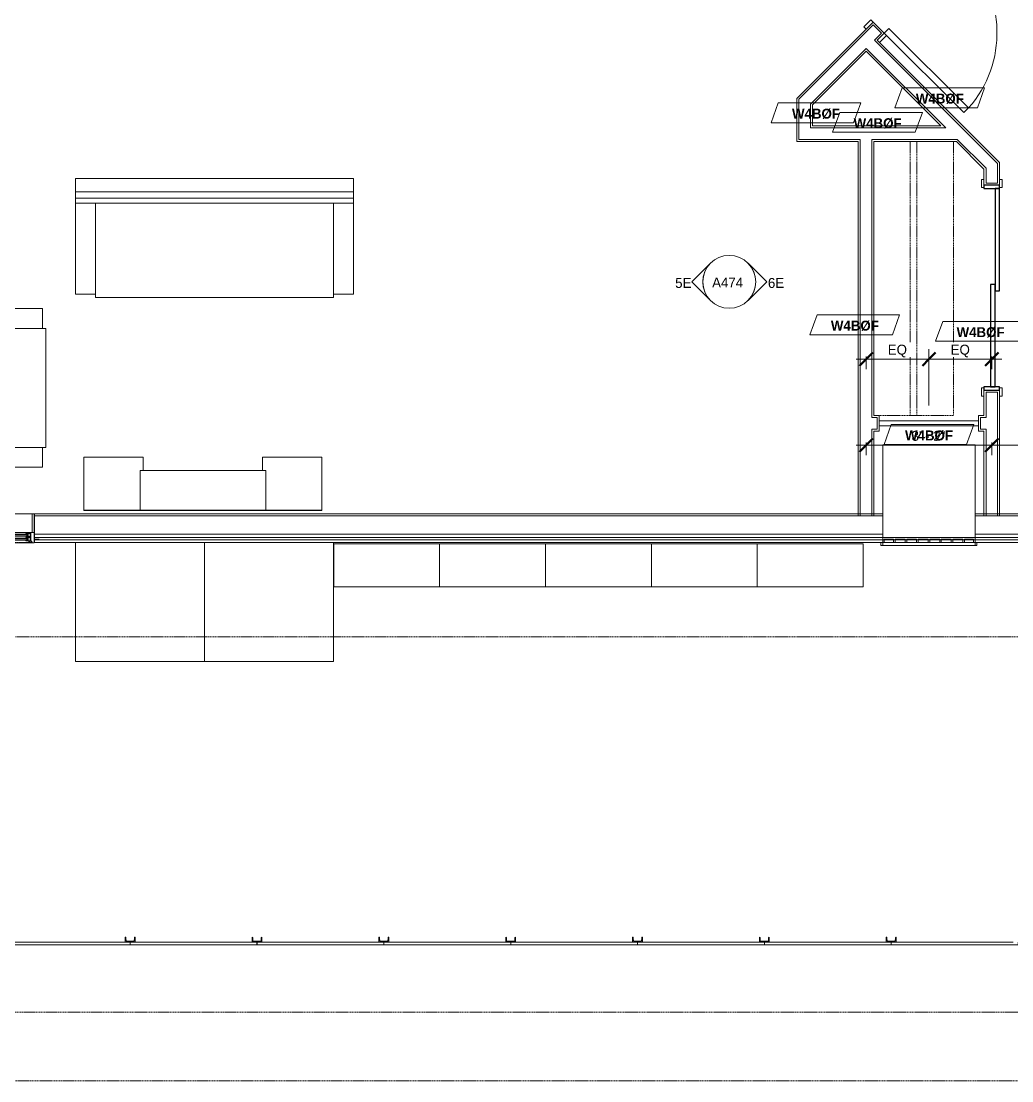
# Model space of a CAD drawing. Header units: inches. Extents: x -4010 to -1814, y 9846 to 12241.
# Drawn here: x -3776.1 to -3476.7, y 9846.3 to 10166.7 of the extents above; entities that cross this region are included whole.
import ezdxf

# ---------------------------------------------------------------- set-up
doc = ezdxf.new("R2010")
doc.units = ezdxf.units.IN
doc.header["$MEASUREMENT"] = 0
for name, pattern in [('Aligning Line 1_8_', [0.25, 0.125, -0.125]), ('Aligning Line 1_8__2_', [0.25, 0.125, -0.125]), ('Dash', [0.25, 0.125, -0.125]), ('Dash_2_', [0.25, 0.125, -0.125])]:
    doc.linetypes.add(name, pattern=pattern)
for name, color, linetype, lineweight in [('0-1', 7, 'Continuous', 5), ('0-2', 7, 'Continuous', 9), ('A-ANNO-DIMS', 211, 'Continuous', 9), ('A-ANNO-DIMS-32', 211, 'Continuous', 9), ('A-DETL-GENF-HDLN-1', 7, 'Dash', 9), ('A-DETL-GENF-HDLN-2', 1, 'Continuous', 18), ('A-DOOR-3', 31, 'Continuous', 9), ('A-DOOR-4', 31, 'Continuous', 30), ('A-DOOR-FRAM-3', 31, 'Continuous', 30), ('A-GENM-1', 7, 'Continuous', 9), ('A-GLAZ', 151, 'Continuous', 18), ('A-GLAZ-1', 10, 'Continuous', 30), ('A-GLAZ-2', 7, 'Continuous', 9), ('A-GLAZ-CURT-1', 7, 'Continuous', 9), ('A-GLAZ-CWMG-1', 7, 'Continuous', 9), ('A-WALL', 113, 'Continuous', 18), ('A-WALL-1', 7, 'Continuous', 9), ('A-WALL-2', 250, 'Continuous', 18), ('A-WALL-3', 113, 'Continuous', 9), ('A-WALL-IDEN', 211, 'Continuous', 9), ('E-ELEC-EQPM-1', 7, 'Continuous', 9), ('G-ANNO-SYMB', 111, 'Aligning Line 1_8_', 9), ('G-ANNO-SYMB-2', 147, 'Aligning Line 1_8__2_', 9), ('G-ANNO-SYMB-3', 111, 'Continuous', 9), ('G-ANNO-SYMB-4', 111, 'Dash_2_', 9), ('I-FURN', 30, 'Continuous', 9), ('Q-CASE', 31, 'Continuous', 9), ('Q-CASE-HDLN', 31, 'Dash', 9)]:
    doc.layers.add(name, color=color, linetype=linetype, lineweight=lineweight)
doc.styles.add('Century Gothic', font='ufonts.com_century-gothic.ttf', dxfattribs={"height": 3})
doc.styles.add('Century Gothic_B_1', font='GOTHICB.TTF', dxfattribs={"height": 3})
doc.dimstyles.new('OD_1__HACK_2', dxfattribs={"dimscale": 12, "dimtxt": 3.132505, "dimasz": 0.333333, "dimexe": 0.25, "dimexo": 0.166667, "dimgap": 0.041667, "dimtad": 1, "dimdec": 4, "dimrnd": 0.0625, "dimzin": 3, "dimdsep": 46, "dimlunit": 4, "dimtxsty": 'Century Gothic', "dimblk1": 'OBLIQUE', "dimblk2": 'OBLIQUE', "dimsah": 1, "dimcen": 0.09, "dimdle": 0.25, "dimazin": 0, "dimtfac": 1, "dimtdec": 4, "dimtix": 1, "dimtmove": 0, "dimatfit": 3, "dimfxl": 1, "dimtvp": 1, "dimtfill": 1, "dimfrac": 2, "dimtolj": 1, "dimtzin": 0, "dimarcsym": 2})

# ---------------------------------------------------------------- blocks, each defined once
blk = doc.blocks.new('Window-Double_Hung-Marvin-Essential - ESDH3066 - 1st Floor-3090114-UNIT PLANS - 1ST FLOOR')
at = {"layer": 'A-DETL-GENF-HDLN-1'}
blk.add_line((16.1, -4.34), (-16.5, -4.34), dxfattribs=at)
at = {"layer": 'A-DETL-GENF-HDLN-2'}
for p, q in [((-17.13, 4.31), (-17.75, 4.31)), ((-17.13, -1.28), (-17.13, 4.31)), ((17.12, 4.31), (17.75, 4.31)), ((17.12, 4.31), (17.12, -1.28)), ((-17.9, -3.31), (-17.9, -3.2)), ((-17.9, -3.2), (-17.75, -3.2)), ((-16.72, -1.31), (-17.75, -1.31)), ((-17.75, -4.41), (-17.75, -1.31)), ((-16.72, -3.9), (-16.72, -1.31)), ((-16.56, -1.66), (-15.34, -1.66)), ((-16.56, -1.66), (-16.56, -2.59)), ((-15.34, -2.59), (-16.56, -2.59)), ((-16.56, -2.88), (-15.34, -2.88)), ((-16.56, -2.88), (-16.56, -3.81)), ((-15.28, -1.77), (-15.94, -1.77)), ((-15.94, -1.77), (-15.94, -2.49)), ((-15.94, -2.49), (-15.28, -2.49)), ((-15.28, -2.99), (-15.94, -2.99)), ((-15.94, -2.99), (-15.94, -3.71)), ((-15.84, -1.79), (-15.84, -2.48)), ((-15.84, -3.01), (-15.84, -3.7)), ((-15.54, -1.92), (-15.54, -2.35)), ((-15.54, -3.13), (-15.54, -3.57)), ((-15.34, -1.66), (-15.28, -1.72)), ((-15.34, -2.59), (-15.28, -2.53)), ((-15.34, -2.88), (-15.28, -2.94)), ((-15.28, -1.72), (-15.28, -1.77)), ((-15.28, -2.49), (-15.28, -2.53)), ((-15.28, -2.94), (-15.28, -2.99)), ((15.34, -1.66), (15.28, -1.72)), ((15.28, -1.72), (15.28, -1.77)), ((15.28, -1.77), (15.94, -1.77)), ((15.28, -2.49), (15.28, -2.53)), ((15.94, -2.49), (15.28, -2.49)), ((15.34, -2.59), (15.28, -2.53)), ((15.34, -2.88), (15.28, -2.94)), ((15.28, -2.94), (15.28, -2.99)), ((15.28, -2.99), (15.94, -2.99)), ((16.56, -1.66), (15.34, -1.66)), ((15.34, -2.59), (16.56, -2.59)), ((16.56, -2.88), (15.34, -2.88)), ((15.54, -1.92), (15.54, -2.35)), ((15.54, -3.13), (15.54, -3.57)), ((15.84, -1.79), (15.84, -2.48)), ((15.84, -3.01), (15.84, -3.7)), ((15.94, -1.77), (15.94, -2.49)), ((15.94, -2.99), (15.94, -3.71)), ((16.56, -1.66), (16.56, -2.59)), ((16.56, -2.88), (16.56, -3.81)), ((16.72, -3.9), (16.72, -1.31)), ((16.72, -1.31), (17.75, -1.31)), ((17.75, -4.41), (17.75, -1.31)), ((17.9, -3.2), (17.75, -3.2)), ((17.9, -3.31), (17.9, -3.2)), ((-19.25, -3.36), (-19.25, -3.31)), ((-19.25, -3.31), (-17.9, -3.31)), ((-17.75, -3.36), (-19.25, -3.36)), ((-17.75, -4.41), (-17.16, -4.41)), ((-17.08, -4), (-17.16, -4.41)), ((-17.08, -4), (-16.19, -4)), ((-16.85, -4.37), (-16.85, -4)), ((-16.3, -4.37), (-16.85, -4.37)), ((-16.38, -3.9), (-16.72, -3.9)), ((-15.34, -3.81), (-16.56, -3.81)), ((-16.38, -4), (-16.38, -3.9)), ((-16.18, -4.14), (-16.3, -4.14)), ((-16.3, -4.14), (-16.3, -4.37)), ((-16.19, -4), (-16.19, -4.09)), ((-16.19, -4.09), (-16.1, -4.09)), ((-16.18, -4.34), (-16.18, -4.14)), ((-16.18, -4.34), (-16.1, -4.34)), ((-16.1, -4.09), (-16.1, -4.34)), ((-15.94, -3.71), (-15.28, -3.71)), ((-15.34, -3.81), (-15.28, -3.75)), ((-15.28, -3.71), (-15.28, -3.75)), ((15.28, -3.71), (15.28, -3.75)), ((15.94, -3.71), (15.28, -3.71)), ((15.34, -3.81), (15.28, -3.75)), ((15.34, -3.81), (16.56, -3.81)), ((16.19, -4.09), (16.1, -4.09)), ((16.1, -4.09), (16.1, -4.34)), ((16.18, -4.34), (16.1, -4.34)), ((16.18, -4.34), (16.18, -4.14)), ((16.18, -4.14), (16.3, -4.14)), ((17.08, -4), (16.19, -4)), ((16.19, -4), (16.19, -4.09)), ((16.3, -4.14), (16.3, -4.37)), ((16.3, -4.37), (16.85, -4.37)), ((16.38, -4), (16.38, -3.9)), ((16.38, -3.9), (16.72, -3.9)), ((16.85, -4.37), (16.85, -4)), ((17.08, -4), (17.16, -4.41)), ((17.75, -4.41), (17.16, -4.41)), ((17.75, -3.36), (19.25, -3.36)), ((19.25, -3.31), (17.9, -3.31)), ((19.25, -3.36), (19.25, -3.31))]:
    blk.add_line(p, q, dxfattribs=at)
at = {"layer": 'A-GLAZ'}
for p, q in [((15.84, -1.79), (-15.84, -1.79)), ((15.84, -1.92), (-15.84, -1.92)), ((15.84, -2.35), (-15.84, -2.35)), ((15.84, -2.48), (-15.84, -2.48)), ((15.84, -3.01), (-15.84, -3.01)), ((15.84, -3.13), (-15.84, -3.13)), ((15.84, -3.57), (-15.84, -3.57)), ((15.84, -3.7), (-15.84, -3.7))]:
    blk.add_line(p, q, dxfattribs=at)
at = {"layer": 'A-GLAZ-1'}
for p, q in [((-17.75, -1.28), (-17.75, 4.31)), ((17.75, 4.31), (17.75, -1.28)), ((-17.75, -4.41), (-17.75, -1.31)), ((17.75, -1.31), (17.75, -4.41))]:
    blk.add_line(p, q, dxfattribs=at)
at = {"layer": 'A-GLAZ-2'}
for p, q in [((-17.75, 4.31), (17.75, 4.31)), ((-17.75, -1.31), (17.75, -1.31)), ((17.75, -4.41), (-17.75, -4.41))]:
    blk.add_line(p, q, dxfattribs=at)
blk = doc.blocks.new('V-Series_EWC4_SPVU_RFA_2015 - 1ST FLOOR-2484708-UNIT PLANS - 1ST FLOOR')
at = {"layer": 'A-GENM-1'}
for p, q in [((-3126, 12090.69), (-3126.56, 12090.69)), ((-3126.56, 12090.69), (-3126.56, 12089.69)), ((-3126.56, 12089.69), (-3126, 12089.69)), ((-3098.12, 12090.69), (-3126, 12090.69)), ((-3126, 12090.69), (-3126, 12089.69)), ((-3126, 12089.69), (-3126, 12090.69)), ((-3126, 12089.69), (-3098.12, 12089.69)), ((-3126, 12089.69), (-3126, 12060.25)), ((-3125.56, 12089.69), (-3126, 12089.69)), ((-3125.56, 12088.69), (-3125.56, 12089.69)), ((-3122.76, 12088.69), (-3125.56, 12088.69)), ((-3122.26, 12089.69), (-3122.76, 12089.69)), ((-3122.76, 12089.69), (-3122.76, 12088.69)), ((-3122.26, 12088.69), (-3122.26, 12089.69)), ((-3119.28, 12088.69), (-3122.26, 12088.69)), ((-3118.78, 12089.69), (-3119.28, 12089.69)), ((-3119.28, 12089.69), (-3119.28, 12088.69)), ((-3118.78, 12088.69), (-3118.78, 12089.69)), ((-3115.8, 12088.69), (-3118.78, 12088.69)), ((-3115.3, 12089.69), (-3115.8, 12089.69)), ((-3115.8, 12089.69), (-3115.8, 12088.69)), ((-3115.3, 12088.69), (-3115.3, 12089.69)), ((-3112.31, 12088.69), (-3115.3, 12088.69)), ((-3111.81, 12089.69), (-3112.31, 12089.69)), ((-3112.31, 12089.69), (-3112.31, 12088.69)), ((-3111.81, 12088.69), (-3111.81, 12089.69)), ((-3108.83, 12088.69), (-3111.81, 12088.69)), ((-3108.33, 12089.69), (-3108.83, 12089.69)), ((-3108.83, 12089.69), (-3108.83, 12088.69)), ((-3108.33, 12088.69), (-3108.33, 12089.69)), ((-3105.34, 12088.69), (-3108.33, 12088.69)), ((-3104.84, 12089.69), (-3105.34, 12089.69)), ((-3105.34, 12089.69), (-3105.34, 12088.69)), ((-3104.84, 12088.69), (-3104.84, 12089.69)), ((-3101.86, 12088.69), (-3104.84, 12088.69)), ((-3101.36, 12089.69), (-3101.86, 12089.69)), ((-3101.86, 12089.69), (-3101.86, 12088.69)), ((-3101.36, 12088.69), (-3101.36, 12089.69)), ((-3098.56, 12088.69), (-3101.36, 12088.69)), ((-3098.12, 12089.69), (-3098.56, 12089.69)), ((-3098.56, 12089.69), (-3098.56, 12088.69)), ((-3098.12, 12089.69), (-3098.12, 12090.69)), ((-3097.56, 12090.69), (-3098.12, 12090.69)), ((-3098.12, 12090.69), (-3098.12, 12089.69)), ((-3098.12, 12089.69), (-3097.56, 12089.69)), ((-3098.12, 12060.25), (-3098.12, 12089.69)), ((-3097.56, 12089.69), (-3097.56, 12090.69)), ((-3126, 12060.25), (-3098.12, 12060.25))]:
    blk.add_line(p, q, dxfattribs=at)
blk = doc.blocks.new('262400 - Switchboards and Panelboards - Electric Panel - Generic - 262400 - Switchboards and Panelboards - Electric Panel - Generic-2655902-UNIT PLANS - 1ST FLOOR')
at = {"layer": 'E-ELEC-EQPM-1'}
for p, q in [((39, 36), (0, 36)), ((0, 36), (0, 0)), ((39, 0), (39, 36)), ((0, 0), (39, 0))]:
    blk.add_line(p, q, dxfattribs=at)
blk = doc.blocks.new('262400 - Switchboards and Panelboards - Electric Panel - Generic - 262400 - Switchboards and Panelboards - Electric Panel - Generic-2842581-UNIT PLANS - 1ST FLOOR')
at = {"layer": 'E-ELEC-EQPM-1'}
for p, q in [((32, 13), (0, 13)), ((0, 13), (0, 0)), ((32, 0), (32, 13)), ((0, 0), (32, 0))]:
    blk.add_line(p, q, dxfattribs=at)
blk = doc.blocks.new('Horizontal_Siding - Horizontal_Siding-2907273-UNIT PLANS - 1ST FLOOR')
at = {"layer": 'A-GLAZ-CURT-1'}
for p, q in [((-19.17, 2.25), (19.17, 2.25)), ((-19.17, 1.5), (-19.17, 2.25)), ((17.67, 1.5), (-17.67, 1.5)), ((19.17, 2.25), (19.17, 1.5))]:
    blk.add_line(p, q, dxfattribs=at)
blk = doc.blocks.new('Rectangular Mullion - RAILING POST-2666422-UNIT PLANS - 1ST FLOOR')
at = {"layer": 'A-GLAZ-CWMG-1'}
for p, q in [((-1.5, -1.5), (-1.5, 0)), ((1.5, 0), (1.5, -1.5)), ((1.5, -1.5), (-1.5, -1.5)), ((-1.29, -0.21), (-1.22, -1.18)), ((-1.22, -1.18), (1.22, -1.18)), ((1.22, -1.18), (1.29, -0.21))]:
    blk.add_line(p, q, dxfattribs=at)
for centre, radius, start, end in [((-1.5, -0.21), 0.211, 359.472, 90), ((1.5, -0.21), 0.21, 90, 180.528)]:
    blk.add_arc(centre, radius, start, end, dxfattribs=at)
blk = doc.blocks.new('CTR - 1st Phase - Shell_rvt-1-UNIT PLANS - 1ST FLOOR')
at = {"layer": 'A-WALL-1'}
for p, q in [((-3515.66, 10017.71), (-3772.17, 10017.71)), ((-3515.66, 10010.59), (-3515.66, 10017.71)), ((-3404.47, 10017.71), (-3487.79, 10017.71)), ((-3487.79, 10017.71), (-3487.79, 10010.59)), ((-3772.17, 10012.12), (-3772.17, 10012.09)), ((-3772.17, 10009.09), (-3759.65, 10009.09)), ((-3681.65, 10009.09), (-3404.47, 10009.09)), ((-3487.79, 10010.59), (-3515.66, 10010.59))]:
    blk.add_line(p, q, dxfattribs=at)
at = {"layer": 'A-WALL-2'}
for p, q in [((-3515.66, 10017.09), (-3772.17, 10017.09)), ((-3404.47, 10017.09), (-3487.79, 10017.09)), ((-3515.66, 10011.59), (-3772.17, 10011.59)), ((-3515.66, 10010.59), (-3772.17, 10010.59)), ((-3404.47, 10009.84), (-3772.17, 10009.84)), ((-3404.47, 10011.59), (-3487.79, 10011.59)), ((-3404.47, 10010.59), (-3487.79, 10010.59))]:
    blk.add_line(p, q, dxfattribs=at)
at = {"layer": '0-2', "rotation": 180}
for name, p in [('V-Series_EWC4_SPVU_RFA_2015 - 1ST FLOOR-2484708-UNIT PLANS - 1ST FLOOR', (-6613.78, 22098.78)), ('262400 - Switchboards and Panelboards - Electric Panel - Generic - 262400 - Switchboards and Panelboards - Electric Panel - Generic-2655902-UNIT PLANS - 1ST FLOOR', (-3720.65, 10009.09)), ('262400 - Switchboards and Panelboards - Electric Panel - Generic - 262400 - Switchboards and Panelboards - Electric Panel - Generic-2655902-UNIT PLANS - 1ST FLOOR', (-3681.65, 10009.09)), ('262400 - Switchboards and Panelboards - Electric Panel - Generic - 262400 - Switchboards and Panelboards - Electric Panel - Generic-2842581-UNIT PLANS - 1ST FLOOR', (-3649.62, 10008.64)), ('262400 - Switchboards and Panelboards - Electric Panel - Generic - 262400 - Switchboards and Panelboards - Electric Panel - Generic-2842581-UNIT PLANS - 1ST FLOOR', (-3617.62, 10008.64)), ('262400 - Switchboards and Panelboards - Electric Panel - Generic - 262400 - Switchboards and Panelboards - Electric Panel - Generic-2842581-UNIT PLANS - 1ST FLOOR', (-3585.62, 10008.64)), ('262400 - Switchboards and Panelboards - Electric Panel - Generic - 262400 - Switchboards and Panelboards - Electric Panel - Generic-2842581-UNIT PLANS - 1ST FLOOR', (-3553.62, 10008.64)), ('262400 - Switchboards and Panelboards - Electric Panel - Generic - 262400 - Switchboards and Panelboards - Electric Panel - Generic-2842581-UNIT PLANS - 1ST FLOOR', (-3521.62, 10008.64)), ('Horizontal_Siding - Horizontal_Siding-2907273-UNIT PLANS - 1ST FLOOR', (-3762.32, 9889.69)), ('Horizontal_Siding - Horizontal_Siding-2907273-UNIT PLANS - 1ST FLOOR', (-3723.98, 9889.69)), ('Horizontal_Siding - Horizontal_Siding-2907273-UNIT PLANS - 1ST FLOOR', (-3685.65, 9889.69)), ('Horizontal_Siding - Horizontal_Siding-2907273-UNIT PLANS - 1ST FLOOR', (-3647.31, 9889.69)), ('Horizontal_Siding - Horizontal_Siding-2907273-UNIT PLANS - 1ST FLOOR', (-3608.97, 9889.69)), ('Horizontal_Siding - Horizontal_Siding-2907273-UNIT PLANS - 1ST FLOOR', (-3570.63, 9889.69)), ('Horizontal_Siding - Horizontal_Siding-2907273-UNIT PLANS - 1ST FLOOR', (-3532.3, 9889.69)), ('Horizontal_Siding - Horizontal_Siding-2907273-UNIT PLANS - 1ST FLOOR', (-3493.96, 9889.69))]:
    blk.add_blockref(name, p, dxfattribs=at)
at = {"layer": '0-2'}
blk.add_blockref('Window-Double_Hung-Marvin-Essential - ESDH3066 - 1st Floor-3090114-UNIT PLANS - 1ST FLOOR', (-3789.92, 10013.4), dxfattribs=at)
at = {"layer": '0-2', "extrusion": (0, 0, -1)}
for p in [(3743.15, 9889.69), (3704.81, 9889.69), (3666.48, 9889.69), (3628.14, 9889.69), (3589.8, 9889.69), (3551.47, 9889.69), (3513.13, 9889.69)]:
    blk.add_blockref('Rectangular Mullion - RAILING POST-2666422-UNIT PLANS - 1ST FLOOR', p, dxfattribs=at)
blk = doc.blocks.new('CTR - 1st Phase - Structure_rvt-1-UNIT PLANS - 1ST FLOOR')
at = {"layer": 'G-ANNO-SYMB-2'}
blk.add_line((-1904.06, 9867.01), (-3864.19, 9867.01), dxfattribs=at)
blk = doc.blocks.new('083100 - Access Doors and Panels - Type 1 - 083100 - Access Doors and Panels - Type 1-3696233-UNIT PLANS - 1ST FLOOR')
at = {"layer": 'A-DOOR-3'}
for p, q in [((-15, -0.75), (-15, 0.75)), ((-15, 0.75), (15, 0.75)), ((15, 0.75), (15, -0.75)), ((15, -0.75), (-15, -0.75))]:
    blk.add_line(p, q, dxfattribs=at)
blk = doc.blocks.new('OD_CW_Closet - OD_CW_Closet-3848065-UNIT PLANS - 1ST FLOOR')
at = {"layer": 'Q-CASE-HDLN'}
for p, q in [((83.56, 24), (0.74, 24)), ((0.74, 24), (0.74, 0)), ((83.56, 0), (83.56, 24)), ((0.74, 13), (83.56, 13)), ((0.74, 11), (83.56, 11)), ((0.74, 0), (83.56, 0))]:
    blk.add_line(p, q, dxfattribs=at)
blk = doc.blocks.new('SLIDING - FLUSH - 5-0 x 6-8-3203585-UNIT PLANS - 1ST FLOOR')
at = {"layer": 'A-DOOR-3'}
for p, q in [((-30.25, 3), (-32.75, 3)), ((-32.75, 3), (-32.75, 2.25)), ((-32.75, 2.25), (-30.25, 2.25)), ((-30.25, 2.25), (-30.25, 3)), ((30.25, 3), (30.25, 2.25)), ((32.75, 3), (30.25, 3)), ((30.25, 2.25), (32.75, 2.25)), ((32.75, 2.25), (32.75, 3)), ((-30.25, -2.5), (-32.75, -2.5)), ((-32.75, -2.5), (-32.75, -3.25)), ((-30.25, -3.25), (-30.25, -2.5)), ((32.75, -2.5), (30.25, -2.5)), ((30.25, -2.5), (30.25, -3.25)), ((32.75, -3.25), (32.75, -2.5)), ((-32.75, -3.25), (-30.25, -3.25)), ((30.25, -3.25), (32.75, -3.25))]:
    blk.add_line(p, q, dxfattribs=at)
at = {"layer": 'A-DOOR-4'}
for p, q in [((1, 2.25), (-30, 2.25)), ((-30, 2.25), (-30, 0.88)), ((-30, 0.88), (1, 0.88)), ((30, 0.88), (-1, 0.88)), ((-1, 0.88), (-1, -0.5)), ((1, 0.88), (1, 2.25)), ((30, -0.5), (30, 0.88)), ((-1, -0.5), (30, -0.5))]:
    blk.add_line(p, q, dxfattribs=at)
at = {"layer": 'A-DOOR-FRAM-3'}
for p, q in [((-30, 2.25), (-31, 2.25)), ((-31, 2.25), (-31, -2.5)), ((-30, -2.5), (-30, 2.25)), ((31, 2.25), (30, 2.25)), ((30, 2.25), (30, -2.5)), ((31, -2.5), (31, 2.25)), ((-31, -2.5), (-30, -2.5)), ((30, -2.5), (31, -2.5))]:
    blk.add_line(p, q, dxfattribs=at)
blk = doc.blocks.new('Entertainment_Center_14771 - Entertainment_Center_14771-3403083-UNIT PLANS - 1ST FLOOR')
at = {"layer": 'I-FURN'}
for p, q in [((-18, 10), (-36, 10)), ((-36, 10), (-36, -6)), ((-34.85, 10.03), (-35.34, 10.03)), ((-35.34, 10.03), (-35.34, 10)), ((-34.85, 10), (-34.85, 10.03)), ((-18.66, 10.03), (-19.66, 10.03)), ((-19.66, 10.03), (-19.66, 10)), ((-18.66, 10), (-18.66, 10.03)), ((-18, 6), (-18, 10)), ((36, 10), (18, 10)), ((18, 10), (18, 6)), ((18.66, 10.03), (18.66, 10)), ((19.66, 10.03), (18.66, 10.03)), ((19.66, 10), (19.66, 10.03)), ((35.34, 10.03), (34.85, 10.03)), ((34.85, 10.03), (34.85, 10)), ((35.34, 10), (35.34, 10.03)), ((36, -6), (36, 10)), ((19, 6), (-19, 6)), ((-19, 6), (-19, -6)), ((19, -6), (19, 6)), ((-36, -6), (-19, -6)), ((-36, -6.12), (-36, -6)), ((-36, -6), (-19, -6)), ((-19, -6.12), (-36, -6.12)), ((-19, -6), (19, -6)), ((-19, -6.12), (-19, -6)), ((-19, -6), (19, -6)), ((19, -6.12), (-19, -6.12)), ((19, -6), (36, -6)), ((19, -6), (19, -6.12)), ((19, -6), (36, -6)), ((36, -6.12), (19, -6.12)), ((36, -6.12), (36, -6))]:
    blk.add_line(p, q, dxfattribs=at)
blk = doc.blocks.new('Couch-Both_Arms-Generic - 1-1372852-UNIT PLANS - 1ST FLOOR')
at = {"layer": 'I-FURN'}
for p, q in [((-42, 17.5), (-36, 17.5)), ((-42, -10), (-42, 17.5)), ((-36, 18.5), (36, 18.5)), ((-36, 17.5), (-36, 18.5)), ((-36, 17.5), (-36, -10)), ((36, 18.5), (36, 17.5)), ((36, 17.5), (42, 17.5)), ((36, -10), (36, 17.5)), ((42, 17.5), (42, -10)), ((-42, -10), (42, -10)), ((-42, -13.5), (-42, -10)), ((-42, -11.5), (42, -11.5)), ((42, -10), (42, -13.5)), ((-42, -13.5), (42, -13.5)), ((-42, -17.5), (-42, -13.5)), ((42, -13.5), (-42, -13.5)), ((42, -13.5), (42, -17.5)), ((42, -17.5), (-42, -17.5))]:
    blk.add_line(p, q, dxfattribs=at)
blk = doc.blocks.new('Couch-Both_Arms-Generic - 2-1352635-UNIT PLANS - 1ST FLOOR')
at = {"layer": 'I-FURN'}
for p, q in [((24, 17.5), (-24, 17.5)), ((-24, 17.5), (-24, 13.5)), ((24, 13.5), (24, 17.5)), ((-24, 13.5), (24, 13.5)), ((24, 13.5), (-24, 13.5)), ((-24, 13.5), (-24, 10)), ((24, 10), (24, 13.5)), ((-24, 11.5), (24, 11.5)), ((-24, 10), (-24, -17.5)), ((-24, 10), (24, 10)), ((-18, -17.5), (-18, 10)), ((18, 10), (18, -17.5)), ((24, -17.5), (24, 10)), ((-24, -17.5), (-18, -17.5)), ((-18, -17.5), (-18, -18.5)), ((-18, -18.5), (18, -18.5)), ((18, -18.5), (18, -17.5)), ((18, -17.5), (24, -17.5))]:
    blk.add_line(p, q, dxfattribs=at)
blk = doc.blocks.new('SWING - SINGLE - FLUSH - 2-10 x 6-8 - PRIVACY-3199405-UNIT PLANS - 1ST FLOOR')
at = {"layer": 'A-DOOR-3'}
blk.add_arc((17, -2.37), 34.07, 180, 266.6343, dxfattribs=at)
at = {"layer": 'A-DOOR-4'}
for p, q in [((15, -2.37), (15, -36.38)), ((17, -2.37), (15, -2.37)), ((17, -2.37), (17, -36.38)), ((17, -36.38), (15, -36.38))]:
    blk.add_line(p, q, dxfattribs=at)
at = {"layer": 'A-DOOR-FRAM-3'}
for p, q in [((-20, 2.38), (-20, 3.38)), ((-20, 3.38), (-17, 3.38)), ((-17, 3.38), (-17, 2.38)), ((17, 2.38), (17, 3.38)), ((17, 3.38), (20, 3.38)), ((20, 3.38), (20, 2.38)), ((-17, 2.38), (-20, 2.38)), ((20, 2.38), (17, 2.38)), ((-20, -2.37), (-17, -2.37)), ((-20, -3.37), (-20, -2.37)), ((-17, -2.37), (-17, -3.37)), ((17, -2.37), (20, -2.37)), ((17, -3.37), (17, -2.37)), ((20, -2.37), (20, -3.37)), ((-17, -3.37), (-20, -3.37)), ((20, -3.37), (17, -3.37))]:
    blk.add_line(p, q, dxfattribs=at)
blk = doc.blocks.new('SWING - SINGLE - FLUSH - 2-10 x 6-8 - PRIVACY-3199407-UNIT PLANS - 1ST FLOOR')
at = {"layer": 'A-DOOR-3'}
blk.add_arc((17, 2.37), 34.07, 93.3657, 180, dxfattribs=at)
at = {"layer": 'A-DOOR-4'}
for p, q in [((15, 2.37), (15, 36.38)), ((17, 36.38), (15, 36.38)), ((17, 2.37), (17, 36.38)), ((17, 2.37), (15, 2.37))]:
    blk.add_line(p, q, dxfattribs=at)
at = {"layer": 'A-DOOR-FRAM-3'}
for p, q in [((-17, 3.37), (-20, 3.37)), ((-20, 3.37), (-20, 2.37)), ((-17, 2.37), (-17, 3.37)), ((20, 3.37), (17, 3.37)), ((17, 3.37), (17, 2.37)), ((20, 2.37), (20, 3.37)), ((-20, 2.37), (-17, 2.37)), ((17, 2.37), (20, 2.37)), ((-17, -2.38), (-20, -2.38)), ((-20, -2.38), (-20, -3.38)), ((-17, -3.38), (-17, -2.38)), ((20, -2.38), (17, -2.38)), ((17, -2.38), (17, -3.38)), ((20, -3.38), (20, -2.38)), ((-20, -3.38), (-17, -3.38)), ((17, -3.38), (20, -3.38))]:
    blk.add_line(p, q, dxfattribs=at)
blk = doc.blocks.new('Elevation - Filled Arrow-152140-UNIT PLANS - 1ST FLOOR')
at = {"layer": 'G-ANNO-SYMB-3'}
for start, end in [(360, 180), (180, 360)]:
    blk.add_arc((0, 0), 0.25, start, end, dxfattribs=at)
blk = doc.blocks.new('Elevation - Filled Arrow-151867-UNIT PLANS - 1ST FLOOR')
at = {"layer": 'G-ANNO-SYMB-3'}
for p, q in [((0, 0.354), (-0.177, 0.177)), ((0.177, 0.177), (0, 0.354))]:
    blk.add_line(p, q, dxfattribs=at)
blk.add_arc((0, 0), 0.25, 45, 135, dxfattribs=at)
blk = doc.blocks.new('DIMBLOCK121-UNIT PLANS - 1ST FLOOR')
at = {"layer": 'A-ANNO-DIMS-32'}
for p, q in [((-3523.72, 10038.44), (-3482.72, 10038.44)), ((-3520.72, 10039.27), (-3520.72, 10035.44)), ((-3520.72, 10038.44), (-3520.72, 10039.27)), ((-3482.72, 10039.27), (-3482.72, 10035.44)), ((-3482.72, 10038.44), (-3482.72, 10039.27))]:
    blk.add_line(p, q, dxfattribs=at)
at = {"layer": 'A-ANNO-DIMS-32', "lineweight": 50}
for p, q in [((-3520.72, 10038.44), (-3522.72, 10036.44)), ((-3520.72, 10038.44), (-3518.72, 10040.44)), ((-3482.72, 10038.44), (-3484.72, 10036.44)), ((-3482.72, 10038.44), (-3480.72, 10040.44))]:
    blk.add_line(p, q, dxfattribs=at)
at = {"layer": 'A-ANNO-DIMS-32', "color": 0, "insert": (-3506.97, 10042.79), "char_height": 3, "width": 12.5897, "attachment_point": 1, "line_spacing_factor": 0.984502, "style": 'Century Gothic', "bg_fill": 3, "box_fill_scale": 1.25, "bg_fill_color": 256, "bg_fill_true_color": 13158600, "bg_fill_transparency": 0}
blk.add_mtext('3\' - 2"', dxfattribs=at)
blk = doc.blocks.new('_Oblique')
at = {"color": 0, "linetype": 'ByBlock', "lineweight": -2}
blk.add_line((-0.5, -0.5), (0.5, 0.5), dxfattribs=at)
blk = doc.blocks.new('DIMBLOCK122-UNIT PLANS - 1ST FLOOR')
at = {"layer": 'A-ANNO-DIMS-32', "lineweight": 50}
for p, q in [((-3482.72, 10038.44), (-3484.72, 10036.44)), ((-3482.72, 10038.44), (-3480.72, 10040.44)), ((-3338.72, 10038.44), (-3340.72, 10036.44)), ((-3338.72, 10038.44), (-3336.72, 10040.44))]:
    blk.add_line(p, q, dxfattribs=at)
at = {"layer": 'A-ANNO-DIMS-32'}
for p, q in [((-3482.72, 10039.27), (-3482.72, 10035.44)), ((-3482.72, 10038.44), (-3482.72, 10039.27)), ((-3482.72, 10038.44), (-3335.72, 10038.44)), ((-3338.72, 10039.27), (-3338.72, 10035.44)), ((-3338.72, 10038.44), (-3338.72, 10039.27))]:
    blk.add_line(p, q, dxfattribs=at)
at = {"layer": 'A-ANNO-DIMS-32', "color": 0, "insert": (-3417.14, 10042.79), "char_height": 3, "width": 15.394, "attachment_point": 1, "line_spacing_factor": 0.984502, "style": 'Century Gothic', "bg_fill": 3, "box_fill_scale": 1.25, "bg_fill_color": 256, "bg_fill_true_color": 13158600, "bg_fill_transparency": 0}
blk.add_mtext('12\' - 0"', dxfattribs=at)
blk = doc.blocks.new('DIMBLOCK123-UNIT PLANS - 1ST FLOOR')
at = {"layer": 'A-ANNO-DIMS-32'}
for p, q in [((-3501.72, 10050.46), (-3501.72, 10067.5)), ((-3523.72, 10064.5), (-3501.72, 10064.5)), ((-3520.72, 10065.33), (-3520.72, 10061.5)), ((-3520.72, 10064.5), (-3520.72, 10065.33)), ((-3501.72, 10064.5), (-3501.72, 10050.46))]:
    blk.add_line(p, q, dxfattribs=at)
at = {"layer": 'A-ANNO-DIMS-32', "lineweight": 50}
for p, q in [((-3520.72, 10064.5), (-3522.72, 10062.5)), ((-3520.72, 10064.5), (-3518.72, 10066.5)), ((-3501.72, 10064.5), (-3503.72, 10062.5)), ((-3501.72, 10064.5), (-3499.72, 10066.5))]:
    blk.add_line(p, q, dxfattribs=at)
at = {"layer": 'A-ANNO-DIMS-32', "color": 0, "insert": (-3514.16, 10068.85), "char_height": 3, "width": 7.0407, "attachment_point": 1, "line_spacing_factor": 0.984502, "style": 'Century Gothic', "bg_fill": 3, "box_fill_scale": 1.25, "bg_fill_color": 256, "bg_fill_true_color": 13158600, "bg_fill_transparency": 0}
blk.add_mtext('EQ', dxfattribs=at)
blk = doc.blocks.new('DIMBLOCK124-UNIT PLANS - 1ST FLOOR')
at = {"layer": 'A-ANNO-DIMS-32'}
for p, q in [((-3501.72, 10050.46), (-3501.72, 10067.5)), ((-3501.72, 10064.5), (-3479.72, 10064.5)), ((-3501.72, 10064.5), (-3501.72, 10050.46)), ((-3482.72, 10065.33), (-3482.72, 10061.5)), ((-3482.72, 10064.5), (-3482.72, 10065.33))]:
    blk.add_line(p, q, dxfattribs=at)
at = {"layer": 'A-ANNO-DIMS-32', "lineweight": 50}
for p, q in [((-3501.72, 10064.5), (-3503.72, 10062.5)), ((-3501.72, 10064.5), (-3499.72, 10066.5)), ((-3482.72, 10064.5), (-3484.72, 10062.5)), ((-3482.72, 10064.5), (-3480.72, 10066.5))]:
    blk.add_line(p, q, dxfattribs=at)
at = {"layer": 'A-ANNO-DIMS-32', "color": 0, "insert": (-3495.16, 10068.85), "char_height": 3, "width": 7.0407, "attachment_point": 1, "line_spacing_factor": 0.984502, "style": 'Century Gothic', "bg_fill": 3, "box_fill_scale": 1.25, "bg_fill_color": 256, "bg_fill_true_color": 13158600, "bg_fill_transparency": 0}
blk.add_mtext('EQ', dxfattribs=at)
blk = doc.blocks.new('Wall Tag - Arch Wall-3956453-UNIT PLANS - 1ST FLOOR')
at = {"layer": 'A-WALL-IDEN'}
for p, q in [((-0.356, 0.094), (-0.424, -0.094)), ((0.424, 0.094), (-0.356, 0.094)), ((0.356, -0.094), (0.424, 0.094)), ((-0.424, -0.094), (0.356, -0.094))]:
    blk.add_line(p, q, dxfattribs=at)

msp = doc.modelspace()

# ---------------------------------------------------------------- block references
at = {"layer": '0-1'}
msp.add_blockref('CTR - 1st Phase - Shell_rvt-1-UNIT PLANS - 1ST FLOOR', (0, 0), dxfattribs=at)

# ---------------------------------------------------------------- next in the draw order: block references
msp.add_blockref('CTR - 1st Phase - Structure_rvt-1-UNIT PLANS - 1ST FLOOR', (0, 0), dxfattribs=at)

# ---------------------------------------------------------------- next in the draw order: linework, layer by layer
at = {"layer": 'A-WALL'}
for p, q in [((-3518.57959, 10165.529), (-3541.05952, 10143.04907)), ((-3516.10471, 10163.05413), (-3518.57959, 10165.529)), ((-3518.22603, 10160.93281), (-3516.10471, 10163.05413)), ((-3480.97374, 10123.68051), (-3518.22603, 10160.93281)), ((-3537.55952, 10141.59932), (-3520.70091, 10158.45794)), ((-3496.64596, 10134.40299), (-3520.70091, 10158.45794)), ((-3541.05952, 10130.90299), (-3541.05952, 10143.04907)), ((-3537.55952, 10134.40299), (-3537.55952, 10141.59932)), ((-3496.64596, 10134.40299), (-3537.55952, 10134.40299)), ((-3522.47374, 10130.90299), (-3541.05952, 10130.90299)), ((-3522.47374, 10130.90299), (-3522.47374, 10017.0894)), ((-3518.97374, 10130.90299), (-3518.97374, 10046.83481)), ((-3493.14596, 10130.90299), (-3518.97374, 10130.90299)), ((-3484.47374, 10122.23077), (-3493.14596, 10130.90299)), ((-3484.47374, 10122.23077), (-3484.47374, 10117.70981)), ((-3480.97374, 10117.70981), (-3480.97374, 10123.68051)), ((-3484.47374, 10117.70981), (-3480.97374, 10117.70981)), ((-3480.97374, 10054.45981), (-3484.47374, 10054.45981)), ((-3484.47374, 10054.45981), (-3484.47374, 10046.83481)), ((-3480.97374, 10017.0894), (-3480.97374, 10054.45981)), ((-3517.34874, 10046.83481), (-3518.97374, 10046.83481)), ((-3517.34874, 10043.33481), (-3517.34874, 10046.83481)), ((-3484.47374, 10046.83481), (-3486.09874, 10046.83481)), ((-3486.09874, 10046.83481), (-3486.09874, 10043.33481)), ((-3518.97374, 10043.33481), (-3518.97374, 10017.0894)), ((-3518.97374, 10043.33481), (-3517.34874, 10043.33481)), ((-3486.09874, 10043.33481), (-3484.47374, 10043.33481)), ((-3484.47374, 10043.33481), (-3484.47374, 10017.0894))]:
    msp.add_line(p, q, dxfattribs=at)
at = {"layer": 'A-WALL-3'}
for p, q in [((-3518.57959, 10166.41289), (-3541.68452, 10143.30795)), ((-3515.22083, 10163.05413), (-3518.57959, 10166.41289)), ((-3517.34215, 10160.93281), (-3515.22083, 10163.05413)), ((-3480.34874, 10123.9394), (-3517.34215, 10160.93281)), ((-3536.93452, 10141.34044), (-3520.70091, 10157.57405)), ((-3520.70091, 10157.57405), (-3498.15485, 10135.02799)), ((-3541.68452, 10143.30795), (-3541.68452, 10130.27799)), ((-3536.93452, 10135.02799), (-3536.93452, 10141.34044)), ((-3498.15485, 10135.02799), (-3536.93452, 10135.02799)), ((-3541.68452, 10130.27799), (-3523.09874, 10130.27799)), ((-3523.09874, 10130.27799), (-3523.09874, 10017.0894)), ((-3518.34874, 10047.45981), (-3518.34874, 10130.27799)), ((-3518.34874, 10130.27799), (-3493.40485, 10130.27799)), ((-3493.40485, 10130.27799), (-3485.09874, 10121.97188)), ((-3485.09874, 10121.97188), (-3485.09874, 10117.08481)), ((-3480.34874, 10117.08481), (-3480.34874, 10123.9394)), ((-3485.09874, 10117.08481), (-3480.34874, 10117.08481)), ((-3480.34874, 10055.08481), (-3485.09874, 10055.08481)), ((-3485.09874, 10055.08481), (-3485.09874, 10047.45981)), ((-3480.34874, 10017.0894), (-3480.34874, 10055.08481)), ((-3516.72374, 10047.45981), (-3518.34874, 10047.45981)), ((-3516.72374, 10042.70981), (-3516.72374, 10047.45981)), ((-3485.09874, 10047.45981), (-3486.72374, 10047.45981)), ((-3486.72374, 10047.45981), (-3486.72374, 10042.70981)), ((-3518.34874, 10017.0894), (-3518.34874, 10042.70981)), ((-3518.34874, 10042.70981), (-3516.72374, 10042.70981)), ((-3486.72374, 10042.70981), (-3485.09874, 10042.70981)), ((-3485.09874, 10042.70981), (-3485.09874, 10017.0894)), ((-3523.09874, 10017.0894), (-3518.34874, 10017.0894)), ((-3485.09874, 10017.0894), (-3480.34874, 10017.0894))]:
    msp.add_line(p, q, dxfattribs=at)
at = {"layer": 'G-ANNO-SYMB'}
msp.add_line((-1813.52288, 9846.2766), (-4009.5295, 9846.2766), dxfattribs=at)
at = {"layer": 'G-ANNO-SYMB-4'}
msp.add_line((-3335.72374, 9980.49444), (-3861.5945, 9980.49444), dxfattribs=at)

# ---------------------------------------------------------------- next in the draw order: block references
at = {"layer": 'A-DOOR-3'}
for name, p, rotation in [('SWING - SINGLE - FLUSH - 2-10 x 6-8 - PRIVACY-3199405-UNIT PLANS - 1ST FLOOR', (-3468.55178, 10181.43891), 135.0000000000005), ('SWING - SINGLE - FLUSH - 2-10 x 6-8 - PRIVACY-3199407-UNIT PLANS - 1ST FLOOR', (-3504.87939, 10176.75432), 225.0000000000032), ('SLIDING - FLUSH - 5-0 x 6-8-3203585-UNIT PLANS - 1ST FLOOR', (-3482.59874, 10086.08481), 270.0000000000038), ('083100 - Access Doors and Panels - Type 1 - 083100 - Access Doors and Panels - Type 1-3696233-UNIT PLANS - 1ST FLOOR', (-3501.72374, 10045.08481), 180)]:
    msp.add_blockref(name, p, dxfattribs=dict(at, rotation=rotation))
at = {"layer": 'A-WALL-IDEN', "xscale": 31.99999999999999, "yscale": 31.99999999999999, "zscale": 31.99999999999999}
for p in [(-3498.45573, 10143.52144), (-3535.8915, 10138.96114), (-3517.25964, 10136.07101), (-3524.14175, 10074.87119)]:
    msp.add_blockref('Wall Tag - Arch Wall-3956453-UNIT PLANS - 1ST FLOOR', p, dxfattribs=at)
at = {"layer": 'G-ANNO-SYMB-3', "xscale": 31.99999999999999, "yscale": 31.99999999999999, "zscale": 31.99999999999999}
msp.add_blockref('Elevation - Filled Arrow-152140-UNIT PLANS - 1ST FLOOR', (-3562.07101, 10087.84501), dxfattribs=at)
at = {"layer": 'G-ANNO-SYMB-3', "xscale": 31.99999999999999, "yscale": 31.99999999999999, "zscale": 31.99999999999999, "rotation": 90}
msp.add_blockref('Elevation - Filled Arrow-151867-UNIT PLANS - 1ST FLOOR', (-3562.07101, 10087.84501), dxfattribs=at)
at = {"layer": 'G-ANNO-SYMB-3', "extrusion": (0, 0, -1), "xscale": 31.99999999999999, "yscale": 31.99999999999999, "zscale": 31.99999999999999, "rotation": 89.9999999999998}
msp.add_blockref('Elevation - Filled Arrow-151867-UNIT PLANS - 1ST FLOOR', (3562.07101, 10087.84501), dxfattribs=at)
at = {"layer": 'I-FURN'}
for name, p, rotation in [('Couch-Both_Arms-Generic - 1-1372852-UNIT PLANS - 1ST FLOOR', (-3717.66049, 10101.6144), 180), ('Couch-Both_Arms-Generic - 2-1352635-UNIT PLANS - 1ST FLOOR', (-3787.16049, 10055.7894), 89.99999999996959)]:
    msp.add_blockref(name, p, dxfattribs=dict(at, rotation=rotation))
msp.add_blockref('Entertainment_Center_14771 - Entertainment_Center_14771-3403083-UNIT PLANS - 1ST FLOOR', (-3721.17076, 10024.8394), dxfattribs=at)
at = {"layer": 'Q-CASE', "rotation": 90.00000000000445}
msp.add_blockref('OD_CW_Closet - OD_CW_Closet-3848065-UNIT PLANS - 1ST FLOOR', (-3494.34874, 10046.7221), dxfattribs=at)

# ---------------------------------------------------------------- next in the draw order: texts
at = {"layer": 'A-WALL-IDEN', "char_height": 3, "width": 17.372, "attachment_point": 1, "style": 'Century Gothic_B_1'}
for insert in [(-3505.67165, 10144.76897), (-3543.10743, 10140.20867), (-3524.47556, 10137.31854), (-3531.35767, 10076.11873)]:
    msp.add_mtext('W4BØF', dxfattribs=dict(at, insert=insert))
at = {"layer": 'G-ANNO-SYMB-3', "char_height": 3, "attachment_point": 1, "style": 'Century Gothic'}
for s, insert, width in [('5E', (-3578.42403, 10089.01701), 5.555), ('A474', (-3567.24695, 10089.15144), 12.221), ('6E', (-3550.39201, 10089.01701), 5.555)]:
    msp.add_mtext(s, dxfattribs=dict(at, insert=insert, width=width))

# ---------------------------------------------------------------- next in the draw order: dimensions: what is measured, and where the dimension line sits
at = {"layer": 'A-ANNO-DIMS'}
dim = msp.add_linear_dim(base=(-3501.72374, 10064.50152), p1=(-3520.72374, 10067.32995), p2=(-3501.72374, 10048.45981), text='EQ', dimstyle='OD_1__HACK_2', override={"dimpost": '<>', "dimfxl": 26.778393}, dxfattribs=at)
dim.commit()
dim.dimension.update_dxf_attribs({"geometry": 'DIMBLOCK123-UNIT PLANS - 1ST FLOOR', "text_midpoint": (-3511.22374, 10066.65754)})
dim = msp.add_linear_dim(base=(-3482.72374, 10038.44175), p1=(-3520.72374, 10041.27017), p2=(-3482.72374, 10041.27017), dimstyle='OD_1__HACK_2', override={"dimpost": '<>', "dimfxl": 38}, dxfattribs=at)
dim.commit()
dim.dimension.update_dxf_attribs({"geometry": 'DIMBLOCK121-UNIT PLANS - 1ST FLOOR', "text_midpoint": (-3501.72374, 10040.51721)})

# ---------------------------------------------------------------- next in the draw order: block references
at = {"layer": 'A-WALL-IDEN', "xscale": 31.99999999999999, "yscale": 31.99999999999999, "zscale": 31.99999999999999}
msp.add_blockref('Wall Tag - Arch Wall-3956453-UNIT PLANS - 1ST FLOOR', (-3501.72374, 10041.66679), dxfattribs=at)

# ---------------------------------------------------------------- next in the draw order: texts
at = {"layer": 'A-WALL-IDEN', "insert": (-3508.93966, 10042.91432), "char_height": 3, "width": 17.372, "attachment_point": 1, "style": 'Century Gothic_B_1'}
msp.add_mtext('W4BØF', dxfattribs=at)

# ---------------------------------------------------------------- next in the draw order: dimensions: what is measured, and where the dimension line sits
at = {"layer": 'A-ANNO-DIMS'}
dim = msp.add_linear_dim(base=(-3482.72374, 10064.50152), p1=(-3501.72374, 10048.45981), p2=(-3482.72374, 10067.32995), text='EQ', dimstyle='OD_1__HACK_2', override={"dimpost": '<>', "dimfxl": 26.778393}, dxfattribs=at)
dim.commit()
dim.dimension.update_dxf_attribs({"geometry": 'DIMBLOCK124-UNIT PLANS - 1ST FLOOR', "text_midpoint": (-3492.22374, 10066.65754)})
dim = msp.add_linear_dim(base=(-3338.72374, 10038.44175), p1=(-3482.72374, 10041.27017), p2=(-3338.72374, 10041.27017), dimstyle='OD_1__HACK_2', override={"dimpost": '<>', "dimfxl": 144}, dxfattribs=at)
dim.commit()
dim.dimension.update_dxf_attribs({"geometry": 'DIMBLOCK122-UNIT PLANS - 1ST FLOOR', "text_midpoint": (-3410.72374, 10040.51721)})

# ---------------------------------------------------------------- next in the draw order: block references
at = {"layer": 'A-WALL-IDEN', "xscale": 31.99999999999999, "yscale": 31.99999999999999, "zscale": 31.99999999999999}
msp.add_blockref('Wall Tag - Arch Wall-3956453-UNIT PLANS - 1ST FLOOR', (-3486.14175, 10072.8894), dxfattribs=at)

# ---------------------------------------------------------------- next in the draw order: texts
at = {"layer": 'A-WALL-IDEN', "insert": (-3493.35767, 10074.13693), "char_height": 3, "width": 17.372, "attachment_point": 1, "style": 'Century Gothic_B_1'}
msp.add_mtext('W4BØF', dxfattribs=at)

doc.saveas('drawing.dxf')
